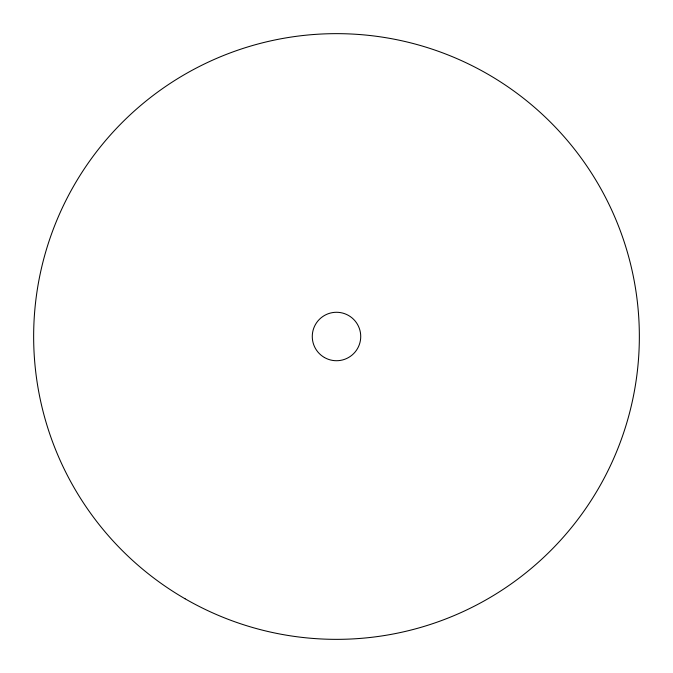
<?xml version="1.0" encoding="UTF-8"?>
<svg xmlns="http://www.w3.org/2000/svg" width="673" height="673" viewBox="0 0 673 673"><rect width="100%" height="100%" fill="white"/><g stroke="black" fill="none" stroke-linecap="round" stroke-linejoin="round"><path stroke-width="1.01" d="M185.075 598.777A302.85 302.85 0 0 0 639.35 336.5A302.85 302.85 0 0 0 185.075 74.223A302.85 302.85 0 0 0 185.075 598.777M324.386 357.481A24.228 24.228 0 0 0 360.728 336.5A24.228 24.228 0 0 0 324.386 315.519A24.228 24.228 0 0 0 324.386 357.481"/></g></svg>
